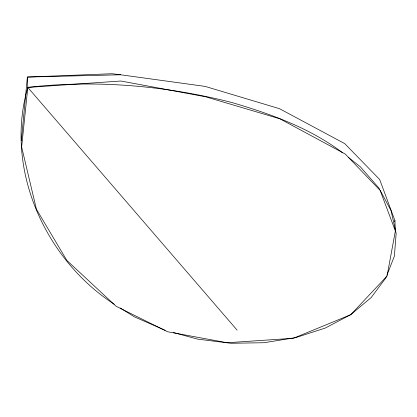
<?xml version="1.0" encoding="UTF-8"?>
<svg xmlns="http://www.w3.org/2000/svg" width="417" height="417" viewBox="0 0 417 417"><rect width="100%" height="100%" fill="white"/><g stroke="black" fill="none" stroke-linecap="round" stroke-linejoin="round"><path stroke-width="0.63" d="M21.366 140.717L27.366 77.056L112.1 73.726L120.602 74.773L205.138 86.402L279.473 108.675L344.76 143.636L379.658 179.472L394.915 220.577L395.368 230.961L387.049 276.023L350.806 314.668L293.386 338.27L227.161 342.743L167.53 331.734L116.103 306.271L66.85 260.422L36.415 209.214L21.642 146.966L27.819 87.44L27.366 77.056L120.602 74.773M394.68 221.849L394.915 220.577M386.408 276.539L385.939 277.743L371.193 297.545L350.801 314.595L325.296 328.043L295.924 337.556L264.044 342.722L230.888 343.274L197.601 339.115L173.295 332.49M386.877 275.335L394.393 256.095L396.15 233.452L391.016 210.58L380.247 190.48M165.195 330.28L134.582 316.946L120.294 308.022M114.248 304.243C44.755 259.254 4.212 168.426 27.814 87.367C95.863 79.605 165.106 85.574 231.399 102.384C270.487 113.841 309.961 127.993 342.691 152.841M348.258 157.251L360.403 166.878L379.017 188.182L379.632 189.328M237.111 330.134L27.819 87.44L120.873 81.018L205.591 96.786L279.916 118.829L345.213 154.014L380.137 190.444L395.368 230.961"/></g></svg>
